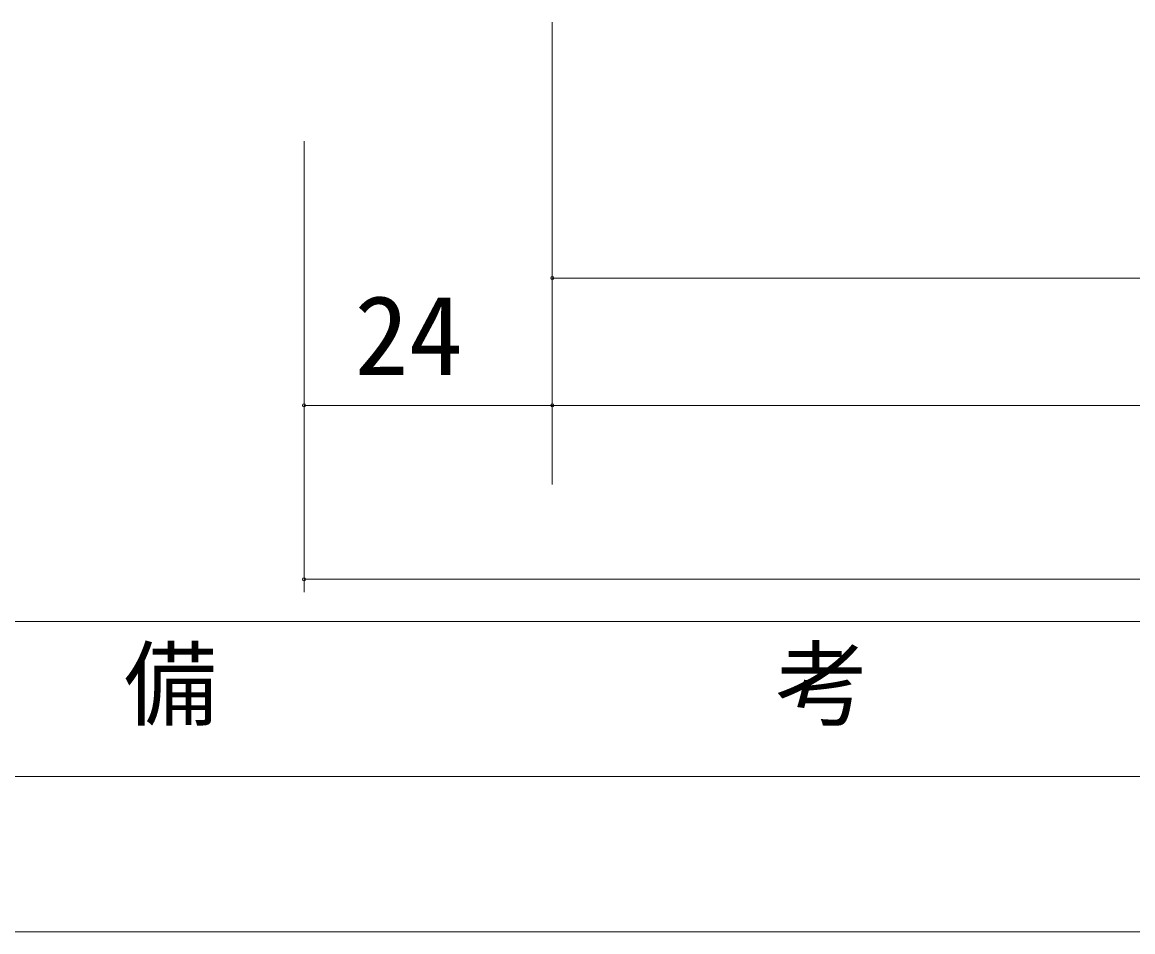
# Model space of a CAD drawing. Units: millimetres on the paper, enlarged 10 times, with parts at other scales. Extents: x -2000 to 2000, y -1385 to 1385.
# Drawn here: x -1618.3 to -1260.5, y -1117.5 to -824.4 of the extents above; entities that cross this region are included whole.
import ezdxf
from ezdxf.enums import TextEntityAlignment as Align

# ---------------------------------------------------------------- set-up
doc = ezdxf.new("R2010")
doc.units = ezdxf.units.MM
doc.header["$LTSCALE"] = 10
doc.layers.add('1-1_0', color=7, linetype='Continuous', lineweight=20)
doc.layers.add('2-0_18', color=7, linetype='Continuous', lineweight=18)
doc.styles.add('ＭＳ ゴシック', font='')
doc.styles.get('ＭＳ ゴシック').set_extended_font_data('MS Gothic')

msp = doc.modelspace()

# ---------------------------------------------------------------- linework, layer by layer
at = {"layer": '1-1_0'}
for p, q in [((380, -1017.5), (-1950, -1017.5)), ((380, -1067.5), (-1950, -1067.5)), ((380, -1117.5), (-1950, -1117.5))]:
    msp.add_line(p, q, dxfattribs=at)
msp.add_lwpolyline([(380, -1017.5), (-1950, -1017.5), (-1950, -1117.5)], dxfattribs=at)
at = {"layer": '2-0_18', "color": 4, "lineweight": 9}
for p, q in [((-1447.51, -824.39), (-1447.51, -973.35)), ((-1447.51, -824.39), (-1447.51, -911)), ((-1447.51, -824.39), (-1447.51, -952.03)), ((-1447.51, -824.39), (-1447.51, -952.03)), ((-1527.51, -862.71), (-1527.51, -952.03)), ((-1527.51, -862.71), (-1527.51, -1008.08)), ((-700.34, -906.83), (-1447.51, -906.83)), ((-1527.51, -947.86), (-1447.51, -947.86)), ((-1527.51, -1003.92), (-41.2, -1003.92))]:
    msp.add_line(p, q, dxfattribs=at)
msp.add_lwpolyline([(-1447.51, -824.39), (-1447.51, -947.86), (-121.2, -947.86)], dxfattribs=at)
for centre, start, end in [((-1447.51, -906.83), 0, 180), ((-1447.51, -906.83), 180, 0), ((-1527.51, -947.86), 0, 180), ((-1527.51, -947.86), 180, 0), ((-1447.51, -947.86), 0, 180), ((-1447.51, -947.86), 180, 0), ((-1527.51, -1003.92), 0, 180), ((-1527.51, -1003.92), 180, 0)]:
    msp.add_arc(centre, 0.521, start, end, dxfattribs=at)

# ---------------------------------------------------------------- texts
at = {"layer": '1-1_0', "style": 'ＭＳ ゴシック'}
msp.add_text('備\u3000\u3000\u3000\u3000\u3000\u3000考', height=21.99, dxfattribs=at).set_placement((-1585.54, -1055.24), align=Align.BOTTOM_LEFT)
at = {"layer": '2-0_18', "style": 'ＭＳ ゴシック'}
msp.add_text('24', height=25.66, dxfattribs=at).set_placement((-1511.24, -945.78), align=Align.BOTTOM_LEFT)

doc.saveas('drawing.dxf')
